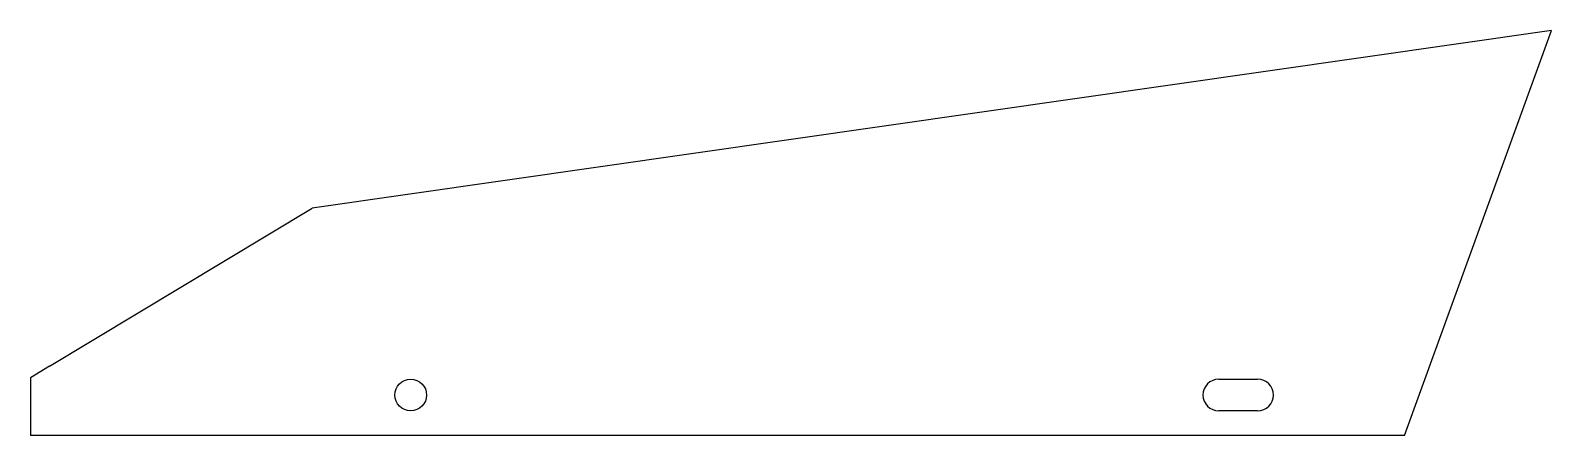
# Model space of a CAD drawing. Extents: x -6 to 11, y 20.5 to 25.
import ezdxf

# ---------------------------------------------------------------- set-up
doc = ezdxf.new("R2010")
doc.units = 0
doc.header["$LTSCALE"] = 1.21
doc.layers.get('0').update_dxf_attribs({"linetype": 'CONTINUOUS'})

msp = doc.modelspace()

# ---------------------------------------------------------------- linework, layer by layer
at = {"color": 3}
for p, q in [((10.986, 25.028), (-2.872, 23.04)), ((9.341, 20.5), (10.986, 25.028)), ((-5.808, 21.274), (-2.872, 23.04)), ((-5.808, 21.275), (-6.021, 21.147)), ((-6.021, 21.147), (-6.021, 20.5)), ((7.266, 21.13), (7.699, 21.13)), ((7.699, 20.775), (7.266, 20.775)), ((9.341, 20.5), (-6.021, 20.5))]:
    msp.add_line(p, q, dxfattribs=at)
msp.add_circle((-1.769, 20.953), 0.177, dxfattribs=at)
for centre, start, end in [((7.266, 20.953), 90, 270), ((7.699, 20.953), 270, 450)]:
    msp.add_arc(centre, 0.177, start, end, dxfattribs=at)

doc.saveas('drawing.dxf')
